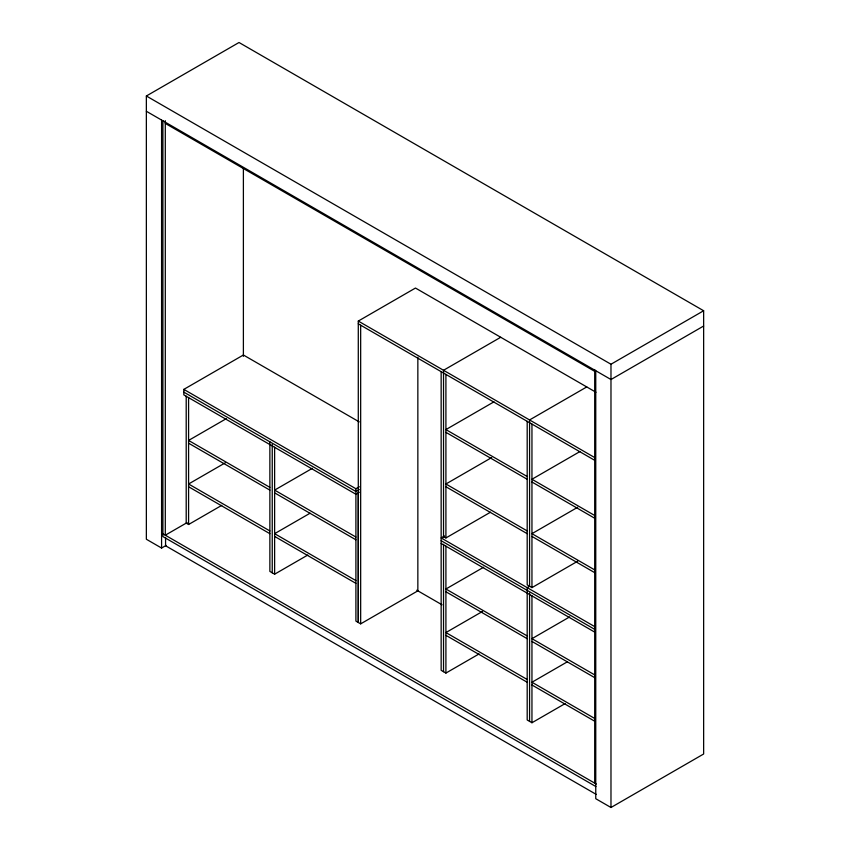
<?xml version="1.0" encoding="UTF-8"?>
<svg xmlns="http://www.w3.org/2000/svg" width="850" height="850" viewBox="0 0 850 850"><rect width="100%" height="100%" fill="white"/><g stroke="black" fill="none" stroke-linecap="round" stroke-linejoin="round"><path stroke-width="1.27" d="M595.935 392.243L415.469 288.044L358.286 321.066L358.286 622.476L358.286 492.862M166.164 545.403L161.585 548.048L146.359 539.251L146.359 95.997L239.02 42.5L703.641 310.749L703.641 754.003L610.98 807.5L595.754 798.713L595.754 370.738M359.337 492.256L355.906 494.243L183.823 394.889L183.823 389.385L243.387 355.002L359.252 421.897M226.334 418.646L188.583 440.438L269.864 487.358M225.186 462.868L188.583 484.001L269.864 530.921M500.714 337.269L443.53 370.281L443.53 537.625M187.117 522.601L165.293 535.202L165.293 120.679M186.203 396.164L186.203 523.133L188.583 524.503L221.754 505.357M312.364 468.329L274.624 490.11L355.906 537.041M493.946 401.848L445.91 429.59L527.191 476.51M310.08 513.209L274.624 533.673L355.906 580.603M183.823 389.385L355.906 488.739L359.337 486.752M359.337 489.504L355.906 491.491L183.823 392.137M146.359 95.997L610.98 364.236L703.641 310.749M586.755 386.941L529.571 419.953L529.571 586.256M703.641 326.028L610.98 379.525L146.359 111.276M269.864 441.819L269.864 571.434L274.624 574.186L307.796 555.029M491.661 457.587L445.91 484.001L527.191 530.921M579.987 451.531L531.951 479.262L594.915 515.61M444.582 535.967L441.15 537.954L594.872 626.705M443.53 536.584L445.91 537.954L490.514 512.199M355.906 488.739L355.906 621.106L360.666 623.857L417.849 590.846L417.849 357.223M577.702 507.259L531.951 533.673L594.915 570.021M483.661 567.216L445.91 589.008L527.191 635.928M482.513 611.437L445.91 632.57L527.191 679.49M529.476 586.309L527.191 587.626L527.191 719.992L531.951 722.744L565.122 703.598M527.191 421.334L527.191 584.874L531.951 587.626L577.702 561.213M441.15 371.652L441.15 670.321L445.91 673.072L479.081 653.926M569.691 616.888L531.951 638.679L594.915 675.028M567.407 661.778L531.951 682.242L594.915 718.59M165.293 123.431L594.702 371.344M358.286 321.066L594.957 457.704M358.286 323.818L594.957 460.456M445.91 432.331L527.191 479.262M531.951 482.014L594.915 518.362M445.91 486.752L527.191 533.673M531.951 536.424L594.915 572.773M441.15 540.706L594.872 629.457M441.15 543.458L594.872 632.209M188.583 443.19L269.864 490.11M274.624 492.862L355.906 539.793M445.91 591.759L527.191 638.679M531.951 641.431L594.915 677.779M416.744 590.197L442.011 604.786M188.583 486.752L269.864 533.673M274.624 536.424L355.906 583.355M445.91 635.322L527.191 682.242M531.951 684.994L594.915 721.342M162.913 533.832L596.286 784.04M595.935 786.579L162.913 536.584L162.913 120.626M596.286 794.431L165.559 545.753L165.559 537.434M610.98 364.236L610.98 807.5M594.702 369.516L594.702 783.116M531.951 424.086L531.951 587.626M531.951 595.776L531.951 722.744M529.571 593.077L529.571 721.374M445.91 374.404L445.91 537.954M445.91 546.104L445.91 673.072M443.53 544.266L443.53 671.691M360.666 325.189L360.666 623.857M274.624 447.206L274.624 574.186M272.244 444.507L272.244 572.804M243.387 168.3L243.387 356.352M188.583 397.534L188.583 524.503M161.585 120.073L161.585 548.048"/></g></svg>
